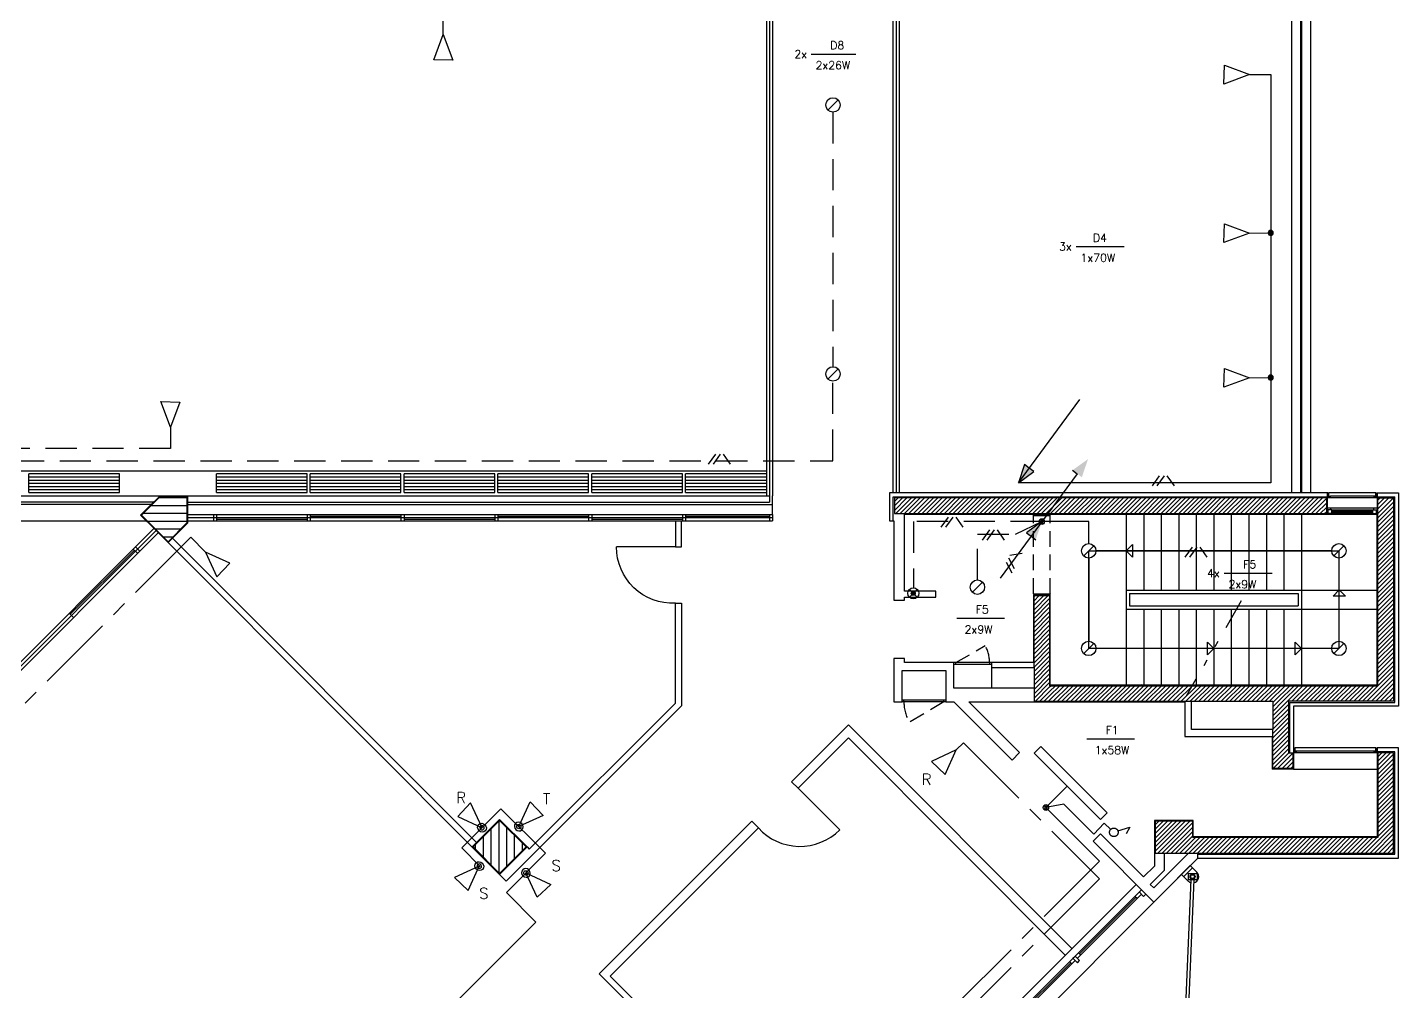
# Model space of a CAD drawing. Extents: x 21.2 to 81.9, y 10.7 to 70.
# Drawn here: x 59.88 to 81.81, y 35.62 to 51.03 of the extents above; entities that cross this region are included whole.
import ezdxf

# ---------------------------------------------------------------- set-up
doc = ezdxf.new("R2010")
doc.units = 0
doc.header["$MEASUREMENT"] = 0
for name, pattern in [('1st floor plan$0$Divide', [1.25, 0.5, -0.25, 0, -0.25, 0, -0.25]), ('1st floor plan$0$Hidden', [0.375, 0.25, -0.125]), ('1st floor plan$0$Solid', [0]), ('Center', [2, 1.25, -0.25, 0.25, -0.25]), ('Dashed', [0.75, 0.5, -0.25]), ('Default', [0]), ('Solid', [0])]:
    doc.linetypes.add(name, pattern=pattern)
for name, color, linetype in [('1st floor plan$0$1F', 15, 'Continuous'), ('1st floor plan$0$1FIN', 15, 'Continuous'), ('1st floor plan$0$2F', 7, 'Continuous'), ('1st floor plan$0$2FIN', 7, 'Continuous'), ('1st floor plan$0$CAI', 52, 'Continuous'), ('1st floor plan$0$CAIX', 52, 'Continuous'), ('1st floor plan$0$Doors', 142, 'Continuous'), ('1st floor plan$0$ESTR', 92, 'Continuous'), ('1st floor plan$0$FACH', 142, 'Continuous'), ('1st floor plan$0$Hatch', 15, 'Continuous'), ('1st floor plan$0$Pillars', 30, 'Continuous'), ('IE003', 7, 'Continuous'), ('Xref_Plan', 7, 'Continuous')]:
    doc.layers.add(name, color=color, linetype=linetype)
for name, color, linetype, lineweight in [('1st floor plan$0$Interior Walls', 7, 'Continuous', 30), ('1st floor plan$0$Partitions', 7, 'Continuous', 30), ('Illumination', 30, 'Solid', 30)]:
    doc.layers.add(name, color=color, linetype=linetype, lineweight=lineweight)
doc.styles.add('Default', font='SIMPLEX.shx', dxfattribs={"height": 0.175})
doc.styles.add('Roman Simplex', font='romans', dxfattribs={"height": 1.5})

# ---------------------------------------------------------------- blocks, each defined once
blk = doc.blocks.new('Bola')
at = {"layer": 'IE003', "color": 7, "linetype": 'Default', "const_width": 0.2}
blk.add_lwpolyline([(-0.1, 0, 1), (0.1, 0, 1)], format="xyb", close=True, dxfattribs=at)
at = {"layer": 'IE003', "color": 7, "linetype": 'Default'}
blk.add_circle((0, 0), 0.2, dxfattribs=at)
blk = doc.blocks.new('3')
at = {"layer": 'Illumination', "color": 7}
for p, q in [((-49, -68), (66, 92)), ((28, -68), (143, 92)), ((304, -68), (189, 92))]:
    blk.add_line(p, q, dxfattribs=at)
blk = doc.blocks.new('1st floor plan$0$P2')
at = {"layer": '1st floor plan$0$Hatch'}
h = blk.add_hatch(dxfattribs=at)
h.set_pattern_fill('ANSI31', color=256, style=0)
h.set_pattern_definition([(45, (-41.75321, -29.09718), (-0.08838835, 0.08838835), [])])
h.paths.add_polyline_path([(-0.3, 0.3), (-0.3, -0.3), (0.3, -0.3), (0.3, 0.3)])
at = {"layer": '1st floor plan$0$Pillars'}
blk.add_lwpolyline([(-0.3, -0.3), (0.3, -0.3), (0.3, 0.3), (-0.3, 0.3)], close=True, dxfattribs=at)
blk = doc.blocks.new('1st floor plan$0$P5')
at = {"layer": '1st floor plan$0$Partitions'}
blk.add_lwpolyline([(-0.31, -0.31), (-0.31, 0.31), (0.31, 0.31), (0.31, -0.31)], close=True, dxfattribs=at)
at = {"layer": '1st floor plan$0$Interior Walls'}
blk.add_blockref('1st floor plan$0$P2', (0, 0), dxfattribs=at)
blk = doc.blocks.new('1st floor plan$0$P4')
at = {"layer": '1st floor plan$0$Hatch'}
h = blk.add_hatch(dxfattribs=at)
h.set_pattern_fill('ANSI31', color=256, angle=45, style=0)
h.set_pattern_definition([(90, (-42.26722, -42.72792), (-0.125, 3e-17), [])])
h.paths.add_polyline_path([(0.424, 0), (0.124, 0.3), (-0.3, 0.3), (-0.3, 0), (-0.3, -0.124), (-0.124, -0.3), (0, -0.424), (0.212, -0.212)])
at = {"layer": '1st floor plan$0$Partitions'}
blk.add_lwpolyline([(-0.31, -0.128), (-0.31, 0), (-0.31, 0.31), (0.129, 0.31), (0.438, 0), (0.219, -0.219), (0, -0.438), (-0.131, -0.307)], close=True, dxfattribs=at)
at = {"layer": '1st floor plan$0$Pillars'}
blk.add_lwpolyline([(-0.3, -0.124), (-0.3, 0), (-0.3, 0.3), (0.124, 0.3), (0.424, 0), (0.212, -0.212), (0, -0.424), (-0.124, -0.3)], close=True, dxfattribs=at)
blk = doc.blocks.new('*X29')
at = {"color": 0, "linetype": 'ByBlock'}
for p, q in [((0.633, -3.044), (0.693, -2.984)), ((0.633, -3.115), (0.763, -2.984)), ((0.633, -3.185), (0.834, -2.984)), ((0.633, -3.256), (0.883, -3.006)), ((0.633, -3.327), (0.883, -3.077)), ((0.633, -3.398), (0.883, -3.148)), ((0.633, -3.468), (0.883, -3.218)), ((0.633, -3.539), (0.883, -3.289)), ((0.633, -3.61), (0.883, -3.36)), ((0.633, -3.68), (0.883, -3.43)), ((0.633, -3.751), (0.883, -3.501)), ((0.633, -3.822), (0.883, -3.572)), ((0.633, -3.893), (0.883, -3.643)), ((0.633, -3.963), (0.883, -3.713)), ((0.633, -4.034), (0.883, -3.784)), ((0.633, -4.105), (0.883, -3.855)), ((0.633, -4.175), (0.883, -3.925)), ((-2.93, -4.556), (-2.448, -4.074)), ((-2.93, -4.485), (-2.519, -4.074)), ((-2.93, -4.415), (-2.589, -4.074)), ((-2.93, -4.344), (-2.66, -4.074)), ((-2.93, -4.273), (-2.731, -4.074)), ((-2.93, -4.203), (-2.801, -4.074)), ((-2.93, -4.132), (-2.872, -4.074)), ((-2.887, -4.584), (-2.377, -4.074)), ((-2.816, -4.584), (-2.33, -4.097)), ((0.436, -4.584), (0.883, -4.137)), ((0.633, -4.246), (0.883, -3.996)), ((0.633, -4.317), (0.883, -4.067)), ((-2.746, -4.584), (-2.33, -4.168)), ((-2.675, -4.584), (-2.33, -4.239)), ((-2.604, -4.584), (-2.33, -4.31)), ((-2.534, -4.584), (-2.284, -4.334)), ((-2.463, -4.584), (-2.213, -4.334)), ((-2.392, -4.584), (-2.142, -4.334)), ((-2.321, -4.584), (-2.071, -4.334)), ((-2.251, -4.584), (-2.001, -4.334)), ((-2.18, -4.584), (-1.93, -4.334)), ((-2.109, -4.584), (-1.859, -4.334)), ((-2.039, -4.584), (-1.789, -4.334)), ((-1.968, -4.584), (-1.718, -4.334)), ((-1.897, -4.584), (-1.647, -4.334)), ((-1.826, -4.584), (-1.576, -4.334)), ((-1.756, -4.584), (-1.506, -4.334)), ((-1.685, -4.584), (-1.435, -4.334)), ((-1.614, -4.584), (-1.364, -4.334)), ((-1.544, -4.584), (-1.294, -4.334)), ((-1.473, -4.584), (-1.223, -4.334)), ((-1.402, -4.584), (-1.152, -4.334)), ((-1.332, -4.584), (-1.082, -4.334)), ((-1.261, -4.584), (-1.011, -4.334)), ((-1.19, -4.584), (-0.94, -4.334)), ((-1.119, -4.584), (-0.869, -4.334)), ((-1.049, -4.584), (-0.799, -4.334)), ((-0.978, -4.584), (-0.728, -4.334)), ((-0.907, -4.584), (-0.657, -4.334)), ((-0.837, -4.584), (-0.587, -4.334)), ((-0.766, -4.584), (-0.516, -4.334)), ((-0.695, -4.584), (-0.445, -4.334)), ((-0.624, -4.584), (-0.374, -4.334)), ((-0.554, -4.584), (-0.304, -4.334)), ((-0.483, -4.584), (-0.233, -4.334)), ((-0.412, -4.584), (-0.162, -4.334)), ((-0.342, -4.584), (-0.092, -4.334)), ((-0.271, -4.584), (-0.021, -4.334)), ((-0.2, -4.584), (0.05, -4.334)), ((-0.129, -4.584), (0.121, -4.334)), ((-0.059, -4.584), (0.191, -4.334)), ((0.012, -4.584), (0.262, -4.334)), ((0.083, -4.584), (0.333, -4.334)), ((0.153, -4.584), (0.403, -4.334)), ((0.224, -4.584), (0.474, -4.334)), ((0.295, -4.584), (0.545, -4.334)), ((0.366, -4.584), (0.616, -4.334)), ((0.507, -4.584), (0.883, -4.208)), ((0.578, -4.584), (0.883, -4.279)), ((0.648, -4.584), (0.883, -4.35)), ((0.719, -4.584), (0.883, -4.42)), ((0.79, -4.584), (0.883, -4.491)), ((0.861, -4.584), (0.883, -4.562))]:
    blk.add_line(p, q, dxfattribs=at)
blk = doc.blocks.new('1st floor plan$0$BR 1')
at = {"layer": '1st floor plan$0$FACH'}
for p, q in [((5.474, 5.056), (5.367, 2.504)), ((5.524, 5.056), (5.417, 2.504)), ((2.672, 2.488), (2.778, 2.382)), ((2.849, 2.594), (2.707, 2.453)), ((2.778, 2.504), (2.778, 2.404)), ((2.778, 2.504), (2.85, 2.504)), ((2.813, 2.63), (2.939, 2.504)), ((2.85, 2.504), (5.878, 2.504)), ((5.778, 2.484), (2.928, 2.484)), ((3.873, 2.459), (3.858, 2.459)), ((3.858, 2.449), (3.858, 2.459)), ((3.873, 2.449), (3.858, 2.449)), ((3.898, 2.459), (3.883, 2.459)), ((3.898, 2.449), (3.883, 2.449)), ((3.898, 2.449), (3.898, 2.459)), ((4.823, 2.459), (4.808, 2.459)), ((4.808, 2.449), (4.808, 2.459)), ((4.823, 2.449), (4.808, 2.449)), ((4.848, 2.459), (4.833, 2.459)), ((4.848, 2.449), (4.833, 2.449)), ((4.848, 2.449), (4.848, 2.459)), ((5.878, 2.504), (5.878, 2.404)), ((2.822, 2.405), (2.715, -0.147)), ((2.872, 2.403), (2.765, -0.147)), ((2.928, 2.404), (2.778, 2.404)), ((5.878, 2.404), (5.778, 2.404)), ((0.021, -0.163), (0.163, -0.021)), ((0.021, -0.163), (0.127, -0.269)), ((0.198, -0.057), (0.057, -0.198)), ((0.127, -0.147), (0.127, -0.247)), ((0.127, -0.147), (0.199, -0.147)), ((0.163, -0.021), (0.289, -0.147)), ((0.199, -0.147), (3.227, -0.147)), ((3.127, -0.167), (0.277, -0.167)), ((1.207, -0.202), (1.207, -0.192)), ((1.222, -0.192), (1.207, -0.192)), ((1.222, -0.202), (1.207, -0.202)), ((1.247, -0.192), (1.232, -0.192)), ((1.247, -0.202), (1.232, -0.202)), ((1.247, -0.202), (1.247, -0.192)), ((2.157, -0.202), (2.157, -0.192)), ((2.172, -0.192), (2.157, -0.192)), ((2.172, -0.202), (2.157, -0.202)), ((2.197, -0.192), (2.182, -0.192)), ((2.197, -0.202), (2.182, -0.202)), ((2.197, -0.202), (2.197, -0.192)), ((3.227, -0.147), (3.227, -0.247)), ((0.277, -0.247), (0.127, -0.247)), ((3.227, -0.247), (3.127, -0.247))]:
    blk.add_line(p, q, dxfattribs=at)
at = {"layer": '1st floor plan$0$FACH', "color": 7}
for p, q in [((2.928, 2.404), (2.928, 2.484)), ((2.933, 2.409), (2.933, 2.484)), ((3.873, 2.409), (3.873, 2.484)), ((3.878, 2.404), (3.878, 2.484)), ((3.883, 2.409), (3.883, 2.484)), ((4.823, 2.409), (4.823, 2.484)), ((4.828, 2.404), (4.828, 2.484)), ((4.833, 2.409), (4.833, 2.484)), ((5.773, 2.409), (5.773, 2.484)), ((5.778, 2.404), (5.778, 2.484)), ((5.778, 2.404), (2.928, 2.404)), ((3.873, 2.409), (2.933, 2.409)), ((4.823, 2.409), (3.883, 2.409)), ((5.773, 2.409), (4.833, 2.409)), ((0.277, -0.247), (0.277, -0.167)), ((0.282, -0.242), (0.282, -0.167)), ((1.222, -0.242), (1.222, -0.167)), ((1.227, -0.247), (1.227, -0.167)), ((1.232, -0.242), (1.232, -0.167)), ((2.172, -0.242), (2.172, -0.167)), ((2.177, -0.247), (2.177, -0.167)), ((2.182, -0.242), (2.182, -0.167)), ((3.122, -0.242), (3.122, -0.167)), ((3.127, -0.247), (3.127, -0.167)), ((3.127, -0.247), (0.277, -0.247)), ((1.222, -0.242), (0.282, -0.242)), ((2.172, -0.242), (1.232, -0.242)), ((3.122, -0.242), (2.182, -0.242))]:
    blk.add_line(p, q, dxfattribs=at)
for centre, radius in [((2.849, 2.453), 0.04), ((2.849, 2.453), 0.03), ((5.828, 2.448), 0.0206), ((5.828, 2.448), 0.0166), ((0.198, -0.198), 0.04), ((0.198, -0.198), 0.03), ((3.178, -0.203), 0.0206), ((3.178, -0.203), 0.0166)]:
    blk.add_circle(centre, radius, dxfattribs=at)
at = {"layer": '1st floor plan$0$FACH'}
for centre, start, end in [((2.849, 2.453), 225.0001, 253.5546), ((2.849, 2.453), 282.5105, 330.5859), ((0.198, -0.198), 225.0001, 253.5546), ((0.198, -0.198), 282.5105, 330.5859)]:
    blk.add_arc(centre, 0.1, start, end, dxfattribs=at)
blk = doc.blocks.new('1st floor plan$0$Door 1')
blk.add_line((0, 0), (0, 0.941))
blk.add_arc((0, 0.041), 0.9, 357.3627, 90)
blk = doc.blocks.new('1st floor plan$0$J1')
at = {"layer": '1st floor plan$0$2F', "linetype": 'Continuous'}
for p, q in [((6.05, 0.4), (0, 0.4)), ((6.05, 0), (0, 0))]:
    blk.add_line(p, q, dxfattribs=at)
at = {"layer": '1st floor plan$0$CAI'}
for p, q in [((0, 0.22), (0.05, 0.22)), ((0, 0.12), (0, 0.22)), ((3, 0.22), (3, 0.12)), ((3.05, 0.22), (3.05, 0.12)), ((6.05, 0.22), (6.05, 0.12)), ((2.925, 0.17), (2.925, 0.12)), ((3.125, 0.17), (3.125, 0.12))]:
    blk.add_line(p, q, dxfattribs=at)
at = {"layer": '1st floor plan$0$CAI', "linetype": 'Continuous'}
for p, q in [((0.05, 0.22), (0.05, 0.12)), ((1.55, 0.22), (1.5, 0.22)), ((1.5, 0.22), (1.5, 0.12)), ((1.55, 0.22), (1.55, 0.12)), ((3.05, 0.22), (3, 0.22)), ((4.55, 0.22), (4.5, 0.22)), ((4.5, 0.22), (4.5, 0.12)), ((4.55, 0.22), (4.55, 0.12)), ((6, 0.22), (6.05, 0.22)), ((6, 0.22), (6, 0.12)), ((6.05, 0.12), (0, 0.12)), ((1.5, 0.17), (0.05, 0.17)), ((0.15, 0.17), (0.15, 0.12)), ((1.425, 0.12), (1.425, 0.17)), ((1.55, 0.12), (1.5, 0.12)), ((3, 0.17), (1.55, 0.17)), ((1.625, 0.17), (1.625, 0.12)), ((4.5, 0.17), (3.05, 0.17)), ((4.425, 0.17), (4.425, 0.12)), ((6, 0.17), (4.55, 0.17)), ((4.625, 0.12), (4.625, 0.17)), ((5.9, 0.17), (5.9, 0.12))]:
    blk.add_line(p, q, dxfattribs=at)
at = {"layer": '1st floor plan$0$CAI', "color": 15}
for p, q in [((0.15, 0.145), (1.425, 0.145)), ((2.925, 0.145), (1.625, 0.145)), ((3.125, 0.145), (4.425, 0.145)), ((5.9, 0.145), (4.625, 0.145))]:
    blk.add_line(p, q, dxfattribs=at)
blk = doc.blocks.new('*X24')
at = {"color": 0, "linetype": 'ByBlock'}
for p, q in [((-7.097, 0.893), (-6.899, 1.091)), ((-7.097, 0.964), (-6.97, 1.091)), ((-7.097, 1.034), (-7.041, 1.091)), ((-7.079, 0.841), (-6.829, 1.091)), ((-7.008, 0.841), (-6.758, 1.091)), ((-6.937, 0.841), (-6.687, 1.091)), ((-6.867, 0.841), (-6.616, 1.091)), ((-6.796, 0.841), (-6.546, 1.091)), ((-6.725, 0.841), (-6.475, 1.091)), ((-6.655, 0.841), (-6.404, 1.091)), ((-6.584, 0.841), (-6.334, 1.091)), ((-6.513, 0.841), (-6.263, 1.091)), ((-6.442, 0.841), (-6.192, 1.091)), ((-6.372, 0.841), (-6.121, 1.091)), ((-6.301, 0.841), (-6.051, 1.091)), ((-6.23, 0.841), (-5.98, 1.091)), ((-6.16, 0.841), (-5.909, 1.091)), ((-6.089, 0.841), (-5.839, 1.091)), ((-6.018, 0.841), (-5.768, 1.091)), ((-5.947, 0.841), (-5.697, 1.091)), ((-5.877, 0.841), (-5.627, 1.091)), ((-5.806, 0.841), (-5.556, 1.091)), ((-5.735, 0.841), (-5.485, 1.091)), ((-5.665, 0.841), (-5.414, 1.091)), ((-5.594, 0.841), (-5.344, 1.091)), ((-5.523, 0.841), (-5.273, 1.091)), ((-5.452, 0.841), (-5.202, 1.091)), ((-5.382, 0.841), (-5.132, 1.091)), ((-5.311, 0.841), (-5.061, 1.091)), ((-5.24, 0.841), (-4.99, 1.091)), ((-5.17, 0.841), (-4.919, 1.091)), ((-5.099, 0.841), (-4.849, 1.091)), ((-5.028, 0.841), (-4.778, 1.091)), ((-4.957, 0.841), (-4.707, 1.091)), ((-4.887, 0.841), (-4.637, 1.091)), ((-4.816, 0.841), (-4.566, 1.091)), ((-4.745, 0.841), (-4.495, 1.091)), ((-4.675, 0.841), (-4.424, 1.091)), ((-4.604, 0.841), (-4.354, 1.091)), ((-4.533, 0.841), (-4.283, 1.091)), ((-4.463, 0.841), (-4.212, 1.091)), ((-4.392, 0.841), (-4.142, 1.091)), ((-4.321, 0.841), (-4.071, 1.091)), ((-4.25, 0.841), (-4, 1.091)), ((-4.18, 0.841), (-3.929, 1.091)), ((-4.109, 0.841), (-3.859, 1.091)), ((-4.038, 0.841), (-3.788, 1.091)), ((-3.968, 0.841), (-3.717, 1.091)), ((-3.897, 0.841), (-3.647, 1.091)), ((-3.826, 0.841), (-3.576, 1.091)), ((-3.755, 0.841), (-3.505, 1.091)), ((-3.685, 0.841), (-3.434, 1.091)), ((-3.614, 0.841), (-3.364, 1.091)), ((-3.543, 0.841), (-3.293, 1.091)), ((-3.473, 0.841), (-3.222, 1.091)), ((-3.402, 0.841), (-3.152, 1.091)), ((-3.331, 0.841), (-3.081, 1.091)), ((-3.26, 0.841), (-3.01, 1.091)), ((-3.19, 0.841), (-2.94, 1.091)), ((-3.119, 0.841), (-2.869, 1.091)), ((-3.048, 0.841), (-2.798, 1.091)), ((-2.978, 0.841), (-2.727, 1.091)), ((-2.907, 0.841), (-2.657, 1.091)), ((-2.836, 0.841), (-2.586, 1.091)), ((-2.765, 0.841), (-2.515, 1.091)), ((-2.695, 0.841), (-2.445, 1.091)), ((-2.624, 0.841), (-2.374, 1.091)), ((-2.553, 0.841), (-2.303, 1.091)), ((-2.483, 0.841), (-2.232, 1.091)), ((-2.412, 0.841), (-2.162, 1.091)), ((-2.341, 0.841), (-2.091, 1.091)), ((-2.27, 0.841), (-2.02, 1.091)), ((-2.2, 0.841), (-1.95, 1.091)), ((-2.129, 0.841), (-1.879, 1.091)), ((-2.058, 0.841), (-1.808, 1.091)), ((-1.988, 0.841), (-1.737, 1.091)), ((-1.917, 0.841), (-1.667, 1.091)), ((-1.846, 0.841), (-1.596, 1.091)), ((-1.776, 0.841), (-1.525, 1.091)), ((-1.705, 0.841), (-1.455, 1.091)), ((-1.634, 0.841), (-1.384, 1.091)), ((-1.563, 0.841), (-1.313, 1.091)), ((-1.493, 0.841), (-1.242, 1.091)), ((-1.422, 0.841), (-1.172, 1.091)), ((-1.351, 0.841), (-1.101, 1.091)), ((-1.281, 0.841), (-1.03, 1.091)), ((-1.21, 0.841), (-0.96, 1.091)), ((-1.139, 0.841), (-0.889, 1.091)), ((-1.068, 0.841), (-0.818, 1.091)), ((-0.998, 0.841), (-0.747, 1.091)), ((-0.927, 0.841), (-0.677, 1.091)), ((-0.856, 0.841), (-0.606, 1.091)), ((-0.786, 0.841), (-0.535, 1.091)), ((-0.715, 0.841), (-0.465, 1.091)), ((-0.644, 0.841), (-0.394, 1.091)), ((-0.573, 0.841), (-0.323, 1.091)), ((-0.503, 0.841), (-0.253, 1.091)), ((-0.432, 0.841), (-0.187, 1.086)), ((-0.361, 0.841), (-0.187, 1.015)), ((-0.291, 0.841), (-0.187, 0.944)), ((-0.22, 0.841), (-0.187, 0.874))]:
    blk.add_line(p, q, dxfattribs=at)
blk = doc.blocks.new('*X27')
at = {"color": 0, "linetype": 'ByBlock'}
for p, q in [((-4.617, -2.142), (-4.384, -1.909)), ((-4.617, -2.071), (-4.455, -1.909)), ((-4.617, -2.001), (-4.526, -1.909)), ((-4.617, -1.93), (-4.596, -1.909)), ((-4.563, -2.159), (-4.313, -1.909)), ((-4.493, -2.159), (-4.243, -1.909)), ((-4.422, -2.159), (-4.172, -1.909)), ((-4.351, -2.159), (-4.101, -1.909)), ((-4.281, -2.159), (-4.031, -1.909)), ((-4.21, -2.159), (-3.96, -1.909)), ((-4.139, -2.159), (-3.889, -1.909)), ((-4.068, -2.159), (-3.818, -1.909)), ((-3.998, -2.159), (-3.748, -1.909)), ((-3.927, -2.159), (-3.677, -1.909)), ((-3.856, -2.159), (-3.606, -1.909)), ((-3.786, -2.159), (-3.536, -1.909)), ((-3.715, -2.159), (-3.465, -1.909)), ((-3.644, -2.159), (-3.394, -1.909)), ((-3.573, -2.159), (-3.323, -1.909)), ((-3.503, -2.159), (-3.253, -1.909)), ((-3.432, -2.159), (-3.182, -1.909)), ((-3.361, -2.159), (-3.111, -1.909)), ((-3.291, -2.159), (-3.041, -1.909)), ((-3.22, -2.159), (-2.97, -1.909)), ((-3.149, -2.159), (-2.899, -1.909)), ((-3.078, -2.159), (-2.828, -1.909)), ((-3.008, -2.159), (-2.758, -1.909)), ((-2.937, -2.159), (-2.687, -1.909)), ((-2.866, -2.159), (-2.616, -1.909)), ((-2.796, -2.159), (-2.546, -1.909)), ((-2.725, -2.159), (-2.475, -1.909)), ((-2.654, -2.159), (-2.404, -1.909)), ((-2.583, -2.159), (-2.333, -1.909)), ((-2.513, -2.159), (-2.263, -1.909)), ((-2.442, -2.159), (-2.192, -1.909)), ((-2.371, -2.159), (-2.121, -1.909)), ((-2.301, -2.159), (-2.051, -1.909)), ((-2.23, -2.159), (-1.98, -1.909)), ((-2.159, -2.159), (-1.909, -1.909)), ((-2.089, -2.159), (-1.839, -1.909)), ((-2.018, -2.159), (-1.768, -1.909)), ((-1.947, -2.159), (-1.697, -1.909)), ((-1.876, -2.159), (-1.626, -1.909)), ((-1.806, -2.159), (-1.556, -1.909)), ((-1.735, -2.159), (-1.485, -1.909)), ((-1.664, -2.159), (-1.414, -1.909)), ((-1.594, -2.159), (-1.344, -1.909)), ((-1.523, -2.159), (-1.273, -1.909)), ((-1.452, -2.159), (-1.202, -1.909)), ((-1.381, -2.159), (-1.131, -1.909)), ((-1.311, -2.159), (-1.061, -1.909)), ((-1.24, -2.159), (-0.99, -1.909)), ((-1.169, -2.159), (-0.919, -1.909)), ((-1.099, -2.159), (-0.849, -1.909)), ((-1.028, -2.159), (-0.778, -1.909)), ((-0.957, -2.159), (-0.707, -1.909)), ((-0.886, -2.159), (-0.636, -1.909)), ((-0.816, -2.159), (-0.566, -1.909)), ((-0.745, -2.159), (-0.495, -1.909)), ((-0.674, -2.159), (-0.424, -1.909)), ((-0.604, -2.159), (-0.354, -1.909)), ((-0.533, -2.159), (-0.283, -1.909)), ((-0.462, -2.159), (-0.212, -1.909)), ((-0.391, -2.159), (-0.141, -1.909)), ((-0.321, -2.159), (-0.071, -1.909)), ((-0.25, -2.159), (0, -1.909)), ((-0.179, -2.159), (0.071, -1.909)), ((-0.109, -2.159), (0.141, -1.909)), ((-0.038, -2.159), (0.212, -1.909)), ((0.033, -2.159), (0.283, -1.909)), ((0.104, -2.159), (0.354, -1.909)), ((0.174, -2.159), (0.424, -1.909)), ((0.245, -2.159), (0.495, -1.909)), ((0.316, -2.159), (0.566, -1.909)), ((0.386, -2.159), (0.633, -1.913)), ((0.457, -2.159), (0.633, -1.983)), ((0.528, -2.159), (0.633, -2.054)), ((0.599, -2.159), (0.633, -2.125))]:
    blk.add_line(p, q, dxfattribs=at)
blk = doc.blocks.new('*X26')
at = {"color": 0, "linetype": 'ByBlock'}
for p, q in [((-4.867, -0.695), (-4.641, -0.469)), ((-4.867, -0.624), (-4.712, -0.469)), ((-4.867, -0.554), (-4.783, -0.469)), ((-4.867, -0.483), (-4.853, -0.469)), ((-4.867, -0.766), (-4.617, -0.516)), ((-4.867, -0.837), (-4.617, -0.587)), ((-4.867, -0.907), (-4.617, -0.657)), ((-4.867, -0.978), (-4.617, -0.728)), ((-4.867, -1.049), (-4.617, -0.799)), ((-4.867, -1.119), (-4.617, -0.869)), ((-4.867, -1.19), (-4.617, -0.94)), ((-4.867, -1.261), (-4.617, -1.011)), ((-4.867, -1.332), (-4.617, -1.082)), ((-4.867, -1.402), (-4.617, -1.152)), ((-4.867, -1.473), (-4.617, -1.223)), ((-4.867, -1.544), (-4.617, -1.294)), ((-4.867, -1.614), (-4.617, -1.364)), ((-4.867, -1.685), (-4.617, -1.435)), ((-4.867, -1.756), (-4.617, -1.506)), ((-4.867, -1.826), (-4.617, -1.576)), ((-4.867, -1.897), (-4.617, -1.647)), ((-4.867, -1.968), (-4.617, -1.718)), ((-4.867, -2.039), (-4.617, -1.789)), ((-4.867, -2.109), (-4.617, -1.859)), ((-4.846, -2.159), (-4.617, -1.93)), ((-4.776, -2.159), (-4.617, -2.001)), ((-4.705, -2.159), (-4.617, -2.071)), ((-4.634, -2.159), (-4.617, -2.142))]:
    blk.add_line(p, q, dxfattribs=at)
blk = doc.blocks.new('*X25')
at = {"color": 0, "linetype": 'ByBlock'}
for p, q in [((0.633, 0.845), (0.879, 1.091)), ((0.633, 0.916), (0.808, 1.091)), ((0.633, 0.987), (0.737, 1.091)), ((0.633, 1.057), (0.667, 1.091)), ((0.633, 0.774), (0.883, 1.024)), ((0.633, 0.704), (0.883, 0.954)), ((0.633, 0.633), (0.883, 0.883)), ((0.633, 0.562), (0.883, 0.812)), ((0.633, 0.492), (0.883, 0.742)), ((0.633, 0.421), (0.883, 0.671)), ((0.633, 0.35), (0.883, 0.6)), ((0.633, 0.279), (0.883, 0.529)), ((0.633, 0.209), (0.883, 0.459)), ((0.633, 0.138), (0.883, 0.388)), ((0.633, 0.067), (0.883, 0.317)), ((0.633, -0.003), (0.883, 0.247)), ((0.633, -0.074), (0.883, 0.176)), ((0.633, -0.145), (0.883, 0.105)), ((0.633, -0.216), (0.883, 0.034)), ((0.633, -0.286), (0.883, -0.036)), ((0.633, -0.357), (0.883, -0.107)), ((0.633, -0.428), (0.883, -0.178)), ((0.633, -0.498), (0.883, -0.248)), ((0.633, -0.569), (0.883, -0.319)), ((0.633, -0.64), (0.883, -0.39)), ((0.633, -0.711), (0.883, -0.461)), ((0.633, -0.781), (0.883, -0.531)), ((0.633, -0.852), (0.883, -0.602)), ((0.633, -0.923), (0.883, -0.673)), ((0.633, -0.993), (0.883, -0.743)), ((0.633, -1.064), (0.883, -0.814)), ((0.633, -1.135), (0.883, -0.885)), ((0.633, -1.206), (0.883, -0.956)), ((0.633, -1.276), (0.883, -1.026)), ((0.633, -1.347), (0.883, -1.097)), ((0.633, -1.418), (0.883, -1.168)), ((0.633, -1.488), (0.883, -1.238)), ((0.633, -1.559), (0.883, -1.309)), ((0.633, -1.63), (0.883, -1.38)), ((0.633, -1.7), (0.883, -1.45)), ((0.633, -1.771), (0.883, -1.521)), ((0.633, -1.842), (0.883, -1.592)), ((0.633, -1.913), (0.883, -1.663)), ((0.633, -1.983), (0.883, -1.733)), ((0.633, -2.054), (0.883, -1.804)), ((0.633, -2.125), (0.883, -1.875)), ((0.669, -2.159), (0.883, -1.945)), ((0.74, -2.159), (0.883, -2.016)), ((0.811, -2.159), (0.883, -2.087)), ((0.881, -2.159), (0.883, -2.158))]:
    blk.add_line(p, q, dxfattribs=at)
blk = doc.blocks.new('*X28')
at = {"color": 0, "linetype": 'ByBlock'}
for p, q in [((-1.047, -2.391), (-0.816, -2.159)), ((-1.047, -2.32), (-0.886, -2.159)), ((-1.047, -2.249), (-0.957, -2.159)), ((-1.047, -2.179), (-1.028, -2.159)), ((-1.047, -2.462), (-0.797, -2.212)), ((-1.047, -2.532), (-0.797, -2.282)), ((-1.047, -2.603), (-0.797, -2.353)), ((-1.047, -2.674), (-0.797, -2.424)), ((-1.047, -2.744), (-0.797, -2.494)), ((-1.047, -2.815), (-0.797, -2.565)), ((-1.047, -2.886), (-0.797, -2.636)), ((-1.047, -2.957), (-0.797, -2.707)), ((-1.047, -3.027), (-0.797, -2.777)), ((-1.047, -3.098), (-0.797, -2.848)), ((-1.047, -3.169), (-0.797, -2.919)), ((-1.042, -3.234), (-0.792, -2.984)), ((-0.971, -3.234), (-0.727, -2.99)), ((-0.901, -3.234), (-0.727, -3.061)), ((-0.83, -3.234), (-0.727, -3.132)), ((-0.759, -3.234), (-0.727, -3.202))]:
    blk.add_line(p, q, dxfattribs=at)
blk = doc.blocks.new('1st floor plan')
at = {"layer": '1st floor plan$0$1F'}
for p, q in [((36.326, 43.947), (71.701, 43.947)), ((61.358, 43.897), (59.908, 43.897)), ((59.908, 43.597), (59.908, 43.897)), ((61.358, 43.597), (61.358, 43.897)), ((64.358, 43.897), (62.908, 43.897)), ((62.908, 43.597), (62.908, 43.897)), ((64.358, 43.597), (64.358, 43.897)), ((65.858, 43.897), (64.408, 43.897)), ((64.408, 43.597), (64.408, 43.897)), ((65.858, 43.597), (65.858, 43.897)), ((67.358, 43.897), (65.908, 43.897)), ((65.908, 43.597), (65.908, 43.897)), ((67.358, 43.597), (67.358, 43.897)), ((68.858, 43.897), (67.408, 43.897)), ((67.408, 43.597), (67.408, 43.897)), ((68.858, 43.597), (68.858, 43.897)), ((70.358, 43.897), (68.908, 43.897)), ((68.908, 43.597), (68.908, 43.897)), ((70.358, 43.597), (70.358, 43.897)), ((71.701, 43.897), (70.408, 43.897)), ((70.408, 43.597), (70.408, 43.897)), ((59.908, 43.847), (61.358, 43.847)), ((59.908, 43.797), (61.358, 43.797)), ((59.908, 43.747), (61.358, 43.747)), ((59.908, 43.697), (61.358, 43.697)), ((59.908, 43.647), (61.358, 43.647)), ((62.908, 43.847), (64.358, 43.847)), ((62.908, 43.797), (64.358, 43.797)), ((62.908, 43.747), (64.358, 43.747)), ((62.908, 43.697), (64.358, 43.697)), ((62.908, 43.647), (64.358, 43.647)), ((64.408, 43.847), (65.858, 43.847)), ((64.408, 43.797), (65.858, 43.797)), ((64.408, 43.747), (65.858, 43.747)), ((64.408, 43.697), (65.858, 43.697)), ((64.408, 43.647), (65.858, 43.647)), ((65.908, 43.847), (67.358, 43.847)), ((65.908, 43.797), (67.358, 43.797)), ((65.908, 43.747), (67.358, 43.747)), ((65.908, 43.697), (67.358, 43.697)), ((65.908, 43.647), (67.358, 43.647)), ((67.408, 43.847), (68.858, 43.847)), ((67.408, 43.797), (68.858, 43.797)), ((67.408, 43.747), (68.858, 43.747)), ((67.408, 43.697), (68.858, 43.697)), ((67.408, 43.647), (68.858, 43.647)), ((68.908, 43.847), (70.358, 43.847)), ((68.908, 43.797), (70.358, 43.797)), ((68.908, 43.747), (70.358, 43.747)), ((68.908, 43.697), (70.358, 43.697)), ((68.908, 43.647), (70.358, 43.647)), ((70.408, 43.847), (71.701, 43.847)), ((70.408, 43.797), (71.701, 43.797)), ((70.408, 43.747), (71.701, 43.747)), ((70.408, 43.697), (71.701, 43.697)), ((70.408, 43.647), (71.701, 43.647)), ((41.048, 43.547), (62.005, 43.547)), ((59.908, 43.597), (61.358, 43.597)), ((62.908, 43.597), (64.358, 43.597)), ((64.408, 43.597), (65.858, 43.597)), ((65.908, 43.597), (67.358, 43.597)), ((67.408, 43.597), (68.858, 43.597)), ((68.908, 43.597), (70.358, 43.597)), ((70.408, 43.597), (71.701, 43.597)), ((41.268, 43.147), (61.785, 43.147))]:
    blk.add_line(p, q, dxfattribs=at)
at = {"layer": '1st floor plan$0$1FIN'}
for p, q in [((80.677, 43.532), (80.677, 43.592)), ((80.687, 43.592), (80.677, 43.592)), ((80.677, 43.532), (80.722, 43.532)), ((80.687, 43.542), (80.687, 43.592)), ((80.687, 43.542), (80.722, 43.542)), ((81.447, 43.592), (80.697, 43.592)), ((80.697, 43.542), (80.697, 43.592)), ((80.722, 43.532), (80.722, 43.542)), ((81.422, 43.542), (80.722, 43.542)), ((81.422, 43.532), (81.422, 43.542)), ((81.457, 43.542), (81.422, 43.542)), ((81.467, 43.532), (81.422, 43.532)), ((81.447, 43.542), (81.447, 43.592)), ((81.457, 43.592), (81.467, 43.592)), ((81.457, 43.542), (81.457, 43.592)), ((81.467, 43.532), (81.467, 43.592)), ((75.972, 43.252), (76.242, 43.252)), ((75.972, 43.242), (76.242, 43.242)), ((75.972, 41.972), (76.242, 41.972)), ((80.146, 39.517), (80.136, 39.517)), ((80.136, 39.457), (80.136, 39.517)), ((80.146, 39.467), (80.146, 39.517)), ((81.447, 39.517), (80.156, 39.517)), ((80.156, 39.467), (80.156, 39.517)), ((81.447, 39.467), (81.447, 39.517)), ((81.457, 39.467), (81.457, 39.517)), ((81.457, 39.517), (81.467, 39.517)), ((81.467, 39.457), (81.467, 39.517)), ((80.136, 39.457), (80.181, 39.457)), ((80.146, 39.467), (80.181, 39.467)), ((81.422, 39.467), (80.156, 39.467)), ((80.181, 39.457), (80.181, 39.467)), ((81.457, 39.467), (81.422, 39.467)), ((81.422, 39.457), (81.422, 39.467)), ((81.467, 39.457), (81.422, 39.457)), ((80.131, 39.177), (81.472, 39.177))]:
    blk.add_line(p, q, dxfattribs=at)
at = {"layer": '1st floor plan$0$1FIN', "linetype": '1st floor plan$0$Hidden'}
for p, q in [((75.972, 41.982), (75.972, 43.232)), ((76.242, 41.982), (76.242, 43.232)), ((74.731, 40.882), (75.199, 41.152)), ((74.541, 40.252), (73.991, 39.926))]:
    blk.add_line(p, q, dxfattribs=at)
for centre, radius, start, end in [((74.731, 40.882), 0.54, 0, 30), ((74.541, 40.252), 0.64, 180.6189, 210.6189)]:
    blk.add_arc(centre, radius, start, end, dxfattribs=at)
at = {"layer": '1st floor plan$0$2F'}
for p, q in [((61.904, 43.446), (41.23, 43.447)), ((62.443, 43.547), (71.751, 43.547)), ((62.443, 43.447), (71.751, 43.447)), ((61.864, 43.406), (41.23, 43.407)), ((62.443, 43.407), (71.801, 43.407))]:
    blk.add_line(p, q, dxfattribs=at)
at = {"layer": '1st floor plan$0$2FIN'}
for p, q in [((71.751, 52.027), (71.751, 43.447)), ((71.701, 51.927), (71.701, 43.547)), ((71.801, 51.927), (71.801, 43.547)), ((73.726, 51.882), (73.726, 43.592)), ((73.776, 51.882), (73.776, 43.592)), ((73.826, 51.882), (73.826, 43.592)), ((80.106, 43.592), (80.106, 51.882)), ((80.246, 43.592), (80.246, 51.882)), ((80.266, 43.592), (80.266, 51.882)), ((80.406, 43.592), (80.406, 51.882)), ((71.801, 43.247), (71.801, 43.547)), ((80.662, 43.512), (80.662, 43.532)), ((81.472, 43.512), (80.672, 43.512)), ((81.472, 43.532), (81.752, 43.532)), ((81.482, 43.512), (81.482, 43.532)), ((77.457, 43.252), (77.457, 42.037)), ((77.737, 43.252), (77.737, 42.037)), ((78.017, 43.252), (78.017, 42.037)), ((78.297, 43.252), (78.297, 42.037)), ((78.577, 43.252), (78.577, 42.037)), ((78.857, 43.252), (78.857, 42.037)), ((79.137, 43.252), (79.137, 42.037)), ((79.417, 43.252), (79.417, 42.037)), ((79.697, 43.252), (79.697, 42.037)), ((79.977, 43.252), (79.977, 42.037)), ((80.257, 43.252), (80.257, 41.737)), ((77.457, 42.667), (77.557, 42.767)), ((77.557, 42.767), (77.557, 42.567)), ((77.457, 42.667), (77.557, 42.567)), ((77.457, 42.037), (80.257, 42.037)), ((77.457, 42.037), (77.457, 41.737)), ((77.507, 41.987), (80.207, 41.987)), ((77.507, 41.987), (77.507, 41.787)), ((80.207, 41.987), (80.207, 41.787)), ((80.257, 42.037), (81.472, 42.037)), ((80.864, 42.045), (80.764, 41.945)), ((80.964, 41.945), (80.764, 41.945)), ((80.864, 42.045), (80.964, 41.945)), ((77.457, 41.737), (80.257, 41.737)), ((77.457, 41.737), (77.457, 40.522)), ((77.507, 41.787), (80.207, 41.787)), ((77.737, 41.737), (77.737, 40.522)), ((78.017, 41.737), (78.017, 40.522)), ((78.297, 41.737), (78.297, 40.522)), ((78.577, 41.737), (78.577, 40.522)), ((78.857, 41.737), (78.857, 40.522)), ((79.137, 41.737), (79.137, 40.522)), ((79.417, 41.737), (79.417, 40.522)), ((79.697, 41.737), (79.697, 40.522)), ((79.977, 41.737), (79.977, 40.522)), ((80.257, 41.737), (81.472, 41.737)), ((80.257, 41.737), (80.257, 40.522)), ((78.857, 41.107), (78.757, 41.207)), ((78.757, 41.007), (78.757, 41.207)), ((78.857, 41.107), (78.757, 41.007)), ((80.157, 41.007), (80.157, 41.207)), ((80.257, 41.107), (80.157, 41.207)), ((80.257, 41.107), (80.157, 41.007)), ((75.301, 40.882), (74.701, 40.882)), ((75.301, 40.852), (74.701, 40.852)), ((74.731, 40.852), (74.731, 40.882)), ((75.271, 40.882), (75.271, 40.852)), ((75.301, 40.802), (75.301, 40.472)), ((74.571, 40.282), (73.871, 40.282)), ((74.571, 40.252), (73.871, 40.252)), ((73.901, 40.252), (73.901, 40.282)), ((74.541, 40.252), (74.541, 40.282)), ((78.391, 40.252), (78.391, 40.262)), ((79.791, 39.702), (79.801, 39.702)), ((80.121, 39.437), (80.131, 39.437)), ((81.472, 39.437), (80.131, 39.437)), ((81.482, 39.437), (81.482, 39.457)), ((78.452, 37.833), (78.452, 37.837))]:
    blk.add_line(p, q, dxfattribs=at)
at = {"layer": '1st floor plan$0$2FIN', "linetype": '1st floor plan$0$Divide'}
blk.add_line((79.297, 41.87), (78.416, 40.344), dxfattribs=at)
at = {"layer": '1st floor plan$0$2FIN'}
for points in [[(73.731, 43.147), (73.731, 43.532), (80.672, 43.532)], [(80.071, 39.437), (80.071, 40.242), (81.752, 40.242), (81.752, 43.532)], [(78.602, 37.817), (81.752, 37.817), (81.752, 39.457), (81.472, 39.457)], [(78.452, 37.833), (77.898, 37.28), (77.841, 37.336), (78.069, 37.564), (78.069, 37.837)]]:
    blk.add_lwpolyline(points, dxfattribs=at)
blk.add_lwpolyline([(80.857, 42.667), (80.857, 41.107), (76.857, 41.107), (76.857, 42.667)], close=True, dxfattribs=at)
at = {"layer": '1st floor plan$0$CAI'}
for p, q in [((62.443, 43.247), (71.801, 43.247)), ((62.443, 43.197), (71.801, 43.197)), ((62.858, 43.247), (62.858, 43.147)), ((62.908, 43.247), (62.908, 43.147)), ((64.358, 43.247), (64.358, 43.147)), ((64.408, 43.247), (64.408, 43.147)), ((64.408, 43.222), (65.858, 43.222)), ((65.858, 43.247), (65.858, 43.147)), ((65.908, 43.247), (65.908, 43.147)), ((67.358, 43.247), (67.358, 43.147)), ((67.408, 43.247), (67.408, 43.147)), ((67.408, 43.222), (68.858, 43.222)), ((68.858, 43.247), (68.858, 43.147)), ((68.908, 43.247), (68.908, 43.147)), ((70.358, 43.247), (70.358, 43.147)), ((70.408, 43.247), (70.408, 43.147)), ((70.408, 43.222), (71.751, 43.222)), ((71.751, 43.247), (71.751, 43.147)), ((71.801, 43.247), (71.801, 43.147)), ((57.042, 38.16), (61.906, 43.025)), ((57.077, 38.125), (61.942, 42.99)), ((62.443, 43.147), (71.801, 43.147)), ((62.908, 43.172), (64.358, 43.172)), ((65.908, 43.172), (67.358, 43.172)), ((68.908, 43.172), (70.358, 43.172)), ((57.112, 38.09), (61.977, 42.955)), ((61.578, 42.696), (61.648, 42.626)), ((61.613, 42.732), (61.684, 42.661)), ((60.552, 41.671), (60.623, 41.6))]:
    blk.add_line(p, q, dxfattribs=at)
at = {"layer": '1st floor plan$0$CAI', "color": 15}
blk.add_line((60.57, 41.654), (61.595, 42.679), dxfattribs=at)
at = {"layer": '1st floor plan$0$CAIX'}
for p, q in [((80.672, 43.352), (81.472, 43.352)), ((80.672, 43.252), (81.472, 43.252)), ((80.742, 43.322), (80.687, 43.322)), ((80.687, 43.252), (80.687, 43.322)), ((80.742, 43.262), (80.687, 43.262)), ((80.727, 43.322), (80.727, 43.352)), ((80.742, 43.262), (80.742, 43.322)), ((80.742, 43.322), (81.402, 43.322)), ((81.402, 43.297), (80.742, 43.297)), ((81.402, 43.287), (80.742, 43.287)), ((81.402, 43.262), (80.742, 43.262)), ((81.402, 43.262), (81.402, 43.322)), ((81.402, 43.322), (81.457, 43.322)), ((81.402, 43.262), (81.457, 43.262)), ((81.417, 43.322), (81.417, 43.352)), ((81.457, 43.252), (81.457, 43.322)), ((81.472, 43.252), (81.472, 43.252)), ((81.482, 43.262), (81.482, 43.262)), ((81.472, 39.177), (81.472, 39.177)), ((81.482, 39.187), (81.482, 39.187)), ((77.7, 37.251), (77.771, 37.181))]:
    blk.add_line(p, q, dxfattribs=at)
at = {"layer": '1st floor plan$0$ESTR'}
blk.add_line((73.751, 43.512), (73.751, 43.262), dxfattribs=at)
for points in [[(80.662, 43.512), (73.751, 43.512), (73.751, 43.262), (80.662, 43.262)], [(81.482, 39.437), (81.482, 38.087), (78.519, 38.087), (78.519, 38.347), (77.919, 38.347), (77.919, 37.837), (81.732, 37.837), (81.732, 39.437)]]:
    blk.add_lwpolyline(points, close=True, dxfattribs=at)
for points in [[(75.982, 40.802), (75.982, 41.952), (76.232, 41.952), (76.232, 40.512), (81.482, 40.512), (81.482, 43.262), (81.482, 43.512), (81.732, 43.512), (81.732, 40.262), (80.051, 40.262), (80.051, 39.437), (80.121, 39.437), (80.121, 39.187), (79.801, 39.187), (79.801, 39.812)], [(75.982, 40.472), (75.982, 40.262), (78.501, 40.262)]]:
    blk.add_lwpolyline(points, dxfattribs=at)
at = {"layer": '1st floor plan$0$FACH'}
for p, q in [((78.278, 37.434), (78.543, 37.699)), ((78.34, 37.495), (78.481, 37.637)), ((78.517, 37.601), (78.375, 37.46)), ((78.446, 37.511), (78.446, 37.411)), ((78.446, 37.511), (78.596, 37.511)), ((78.481, 37.637), (78.587, 37.531)), ((78.596, 37.411), (78.596, 37.511)), ((78.34, 37.495), (78.446, 37.389)), ((78.596, 37.411), (78.446, 37.411))]:
    blk.add_line(p, q, dxfattribs=at)
at = {"layer": '1st floor plan$0$FACH', "color": 7}
for radius in [0.04, 0.03]:
    blk.add_circle((78.517, 37.46), radius, dxfattribs=at)
at = {"layer": '1st floor plan$0$FACH'}
for start, end in [(282.5105, 45.0001), (225.0001, 253.5546)]:
    blk.add_arc((78.517, 37.46), 0.1, start, end, dxfattribs=at)
at = {"layer": '1st floor plan$0$Interior Walls'}
blk.add_line((62.204, 42.869), (67.068, 38.005), dxfattribs=at)
for points in [[(70.246, 43.147), (70.246, 42.729), (70.346, 42.729), (70.346, 43.147)], [(67.875, 37.934), (67.91, 37.898), (70.246, 40.233), (70.246, 41.83), (70.346, 41.83), (70.346, 40.191), (67.542, 37.389), (62.133, 42.799)], [(72.301, 32.63), (69.027, 35.905), (71.468, 38.344), (71.574, 38.238), (69.204, 35.869), (72.372, 32.701)]]:
    blk.add_lwpolyline(points, dxfattribs=at)
at = {"layer": '1st floor plan$0$Interior Walls', "linetype": '1st floor plan$0$Solid'}
blk.add_lwpolyline([(76.588, 36.309), (73.013, 39.888), (72.101, 38.976), (72.21, 38.873), (73.013, 39.676), (76.482, 36.203)], dxfattribs=at)
at = {"layer": '1st floor plan$0$Partitions'}
for p, q in [((80.672, 43.592), (80.672, 43.252)), ((81.472, 43.592), (81.812, 43.592)), ((81.472, 43.592), (81.472, 43.252)), ((75.972, 43.232), (75.972, 43.242)), ((75.972, 43.232), (76.242, 43.232)), ((76.242, 43.252), (80.672, 43.252)), ((76.242, 43.232), (76.242, 43.242)), ((81.472, 40.522), (81.472, 43.252)), ((75.972, 41.982), (76.242, 41.982)), ((75.972, 41.982), (75.972, 41.972)), ((76.242, 41.982), (76.242, 41.972)), ((77.707, 40.537), (77.707, 40.537)), ((77.907, 40.412), (77.907, 40.412)), ((80.131, 39.177), (79.791, 39.177))]:
    blk.add_line(p, q, dxfattribs=at)
for points in [[(80.672, 43.592), (73.671, 43.592), (73.671, 43.147), (73.741, 43.147)], [(81.812, 43.592), (81.812, 40.182), (80.131, 40.182), (80.131, 39.177)], [(73.741, 43.147), (73.741, 41.879), (73.911, 41.879), (73.911, 41.924), (74.411, 41.924), (74.411, 42.024), (73.911, 42.024), (73.911, 43.252), (75.972, 43.252)], [(81.472, 40.522), (76.242, 40.522), (76.242, 41.962), (75.972, 41.962), (75.972, 40.882), (75.301, 40.882), (75.301, 40.802), (75.982, 40.802), (75.982, 40.472), (74.701, 40.472), (74.701, 40.882), (73.911, 40.882), (73.911, 40.945), (73.741, 40.945), (73.741, 40.252), (73.871, 40.252), (73.871, 40.752), (74.571, 40.752), (74.571, 40.252), (74.699, 40.252), (75.63, 39.321), (75.75, 39.442), (74.94, 40.252), (78.391, 40.252), (78.391, 39.702), (79.791, 39.702), (79.791, 39.177)], [(78.602, 37.757), (81.812, 37.757), (81.812, 39.517), (81.472, 39.517), (81.472, 38.097), (78.529, 38.097), (78.529, 38.357), (77.909, 38.357), (77.909, 37.63), (77.735, 37.456), (77.047, 38.145), (76.927, 38.025), (77.898, 37.053), (78.602, 37.757), (78.602, 37.837)]]:
    blk.add_lwpolyline(points, dxfattribs=at)
blk.add_lwpolyline([(79.801, 39.812), (78.501, 39.812), (78.501, 40.262), (79.801, 40.262)], close=True, dxfattribs=at)
blk.add_blockref('1st floor plan$0$BR 1', (73.015, 32.355))
at = {"rotation": 224.9999384927916}
blk.add_blockref('1st floor plan$0$J1', (77.615, 37.336), dxfattribs=at)
at = {"layer": '1st floor plan$0$Doors', "xscale": -1, "rotation": 90}
blk.add_blockref('1st floor plan$0$Door 1', (70.246, 42.729), dxfattribs=at)
at = {"layer": '1st floor plan$0$Doors', "rotation": 224.9822015634332}
blk.add_blockref('1st floor plan$0$Door 1', (72.21, 38.873), dxfattribs=at)
at = {"layer": '1st floor plan$0$Hatch', "linetype": 'ByBlock'}
for name in ['*X24', '*X25', '*X26', '*X27', '*X28', '*X29']:
    blk.add_blockref(name, (80.849, 42.421), dxfattribs=at)
at = {"layer": '1st floor plan$0$Partitions'}
for name, p, rotation in [('1st floor plan$0$P4', (62.133, 43.237), 270), ('1st floor plan$0$P5', (67.436, 37.934), 45.00000000000007)]:
    blk.add_blockref(name, p, dxfattribs=dict(at, rotation=rotation))

msp = doc.modelspace()

# ---------------------------------------------------------------- linework, layer by layer
at = {"layer": 'Illumination', "linetype": 'Dashed'}
for points in [[(66.534, 50.917), (66.531, 51.251), (36.141, 51.251), (36.141, 44.504), (34.792, 44.504), (34.792, 39.247)], [(72.767, 49.679), (72.767, 45.609)], [(32.959, 40.758), (34.392, 40.758), (34.392, 39.389), (35.192, 39.104), (35.192, 44.104), (36.401, 44.104), (72.767, 44.104), (72.767, 45.379)], [(62.171, 44.644), (62.173, 44.304), (36.141, 44.304), (34.992, 44.304), (34.992, 39.175)], [(75.077, 42.2), (75.077, 42.934), (75.687, 42.934), (76.107, 43.134), (74.054, 43.134), (74.054, 42.082)], [(74.114, 41.926), (73.989, 42.05)], [(73.989, 41.926), (74.114, 42.05)], [(77.324, 38.19), (77.512, 38.253), (77.456, 38.146)]]:
    msp.add_lwpolyline(points, dxfattribs=at)
at = {"layer": 'Illumination', "linetype": 'Center'}
for points in [[(66.534, 50.917), (66.686, 50.508), (66.385, 50.516)], [(79.426, 50.278), (79.018, 50.126), (79.026, 50.427)], [(79.426, 47.746), (79.018, 47.593), (79.026, 47.895)], [(79.426, 45.433), (79.018, 45.281), (79.026, 45.582)], [(62.171, 44.644), (62.018, 45.053), (62.32, 45.045)], [(62.733, 42.647), (62.914, 42.25), (63.121, 42.469)], [(74.737, 39.484), (74.34, 39.302), (74.559, 39.095)], [(67.154, 38.242), (66.972, 38.639), (66.765, 38.42)], [(67.742, 38.26), (67.924, 38.657), (68.131, 38.438)], [(67.111, 37.628), (66.714, 37.447), (66.933, 37.239)], [(67.856, 37.519), (68.253, 37.337), (68.034, 37.13)]]:
    msp.add_lwpolyline(points, close=True, dxfattribs=at)
at = {"layer": 'Illumination'}
for points in [[(72.42, 50.605), (73.132, 50.605)], [(79.426, 50.278), (79.767, 50.281), (79.767, 43.756), (75.731, 43.756), (75.731, 43.756), (75.979, 43.934), (75.904, 43.989), (75.829, 44.045), (75.731, 43.756), (75.731, 43.756), (76.714, 45.085)], [(72.848, 49.875), (72.686, 49.712)], [(79.426, 47.746), (79.767, 47.748)], [(76.658, 47.529), (77.422, 47.529)], [(72.848, 45.575), (72.686, 45.413)], [(79.426, 45.433), (79.767, 45.436)], [(76.597, 43.955), (76.672, 43.899), (75.439, 42.231)], [(76.857, 42.782), (76.857, 43.134), (76.107, 43.134), (76.107, 43.134), (75.859, 42.956), (75.934, 42.9), (76.009, 42.844)], [(76.938, 42.748), (76.776, 42.586)], [(76.857, 42.552), (76.857, 41.222)], [(80.742, 42.667), (76.971, 42.667)], [(80.938, 42.748), (80.776, 42.586)], [(80.857, 42.552), (80.857, 41.222)], [(75.158, 42.167), (74.996, 42.004)], [(79.025, 42.31), (79.789, 42.31)], [(74.747, 41.589), (75.51, 41.589)], [(76.938, 41.188), (76.776, 41.026)], [(80.938, 41.188), (80.776, 41.026)], [(76.826, 39.661), (77.59, 39.661)], [(77.208, 38.215), (77.105, 38.313), (76.937, 38.141), (76.457, 38.62), (76.171, 38.564), (76.511, 38.905)], [(40.637, 32.939), (40.941, 33.242), (41.529, 32.654), (40.795, 31.92), (40.207, 32.509), (40.006, 32.308), (38.236, 34.078), (37.881, 33.02), (45.933, 24.967), (46.216, 25.25), (51.374, 20.092), (68.016, 36.734), (67.544, 37.206), (68.17, 37.833), (67.457, 38.546), (66.831, 37.919), (67.126, 37.624)]]:
    msp.add_lwpolyline(points, dxfattribs=at)
at = {"layer": 'Illumination', "linetype": 'Center'}
for points in [[(62.733, 42.647), (62.498, 42.885), (51.556, 31.928), (41.524, 41.974), (35.745, 36.194), (35.437, 36.17), (35.413, 35.862), (31.671, 32.12), (35.96, 27.832)], [(74.737, 39.484), (74.853, 39.6), (77.028, 37.424), (67.725, 28.121), (67.584, 28.263), (67.153, 27.832)], [(76.171, 38.564), (77.028, 37.707), (72.521, 33.2)]]:
    msp.add_lwpolyline(points, dxfattribs=at)
at = {"layer": 'Illumination'}
msp.add_lwpolyline([(76.089, 39.54), (76.089, 39.54), (77.149, 38.48), (77.149, 38.48), (77.043, 38.373), (75.983, 39.434)], close=True, dxfattribs=at)
for centre, radius in [((72.767, 49.793), 0.115), ((72.767, 45.494), 0.115), ((76.857, 42.667), 0.115), ((80.857, 42.667), 0.115), ((75.077, 42.086), 0.115), ((74.051, 41.988), 0.0881), ((74.051, 41.988), 0.0324), ((76.857, 41.107), 0.115), ((80.857, 41.107), 0.115)]:
    msp.add_circle(centre, radius, dxfattribs=at)
at = {"layer": 'Illumination', "color": 7}
for radius in [0.0263, 0.0209, 0.0127, 0.00556, 0.00191]:
    msp.add_circle((74.051, 41.988), radius, dxfattribs=at)
at = {"layer": 'Illumination', "linetype": 'Dashed'}
msp.add_circle((77.258, 38.168), 0.0691, dxfattribs=at)
at = {"layer": 'Illumination', "color": 7, "linetype": 'Dashed'}
for points in [[(76.845, 44.133), (76.747, 43.843), (76.597, 43.955)], [(75.731, 43.756), (75.829, 44.045), (75.979, 43.934)], [(76.107, 43.134), (76.009, 42.844), (75.859, 42.956)]]:
    msp.add_solid(points, dxfattribs=at)

# ---------------------------------------------------------------- block references
at = {"layer": 'Illumination'}
for name, p, xscale, yscale, zscale, rotation in [('Bola', (79.767, 47.748), -0.2000000376799589, 0.2000000376799598, 0.2000000376799602, 134.9999999999997), ('Bola', (79.767, 45.436), -0.2000000376799589, 0.2000000376799598, 0.2000000376799602, 134.9999999999997), ('3', (75.595, 42.382), 0.001000000188399813, 0.001000000188399852, 0.001000000188399801, 63.43042190979659)]:
    msp.add_blockref(name, p, dxfattribs=dict(at, xscale=xscale, yscale=yscale, zscale=zscale, rotation=rotation))
at = {"layer": 'Illumination', "xscale": 0.001000000188398076, "yscale": 0.001000000188399852, "zscale": 0.001000000188399801}
for p in [(70.826, 44.118), (77.923, 43.775), (74.546, 43.114), (75.207, 42.908), (78.448, 42.635)]:
    msp.add_blockref('3', p, dxfattribs=at)
at = {"layer": 'Illumination', "linetype": 'Dashed', "xscale": -0.2154321579868537, "yscale": -0.2332014799386481, "zscale": 0.2154321579868543}
for p in [(76.107, 43.134), (76.171, 38.564)]:
    msp.add_blockref('Bola', p, dxfattribs=at)
at = {"layer": 'Illumination', "linetype": 'Dashed', "yscale": -0.3643773124041374, "zscale": 0.3366127468544598}
for p, xscale, rotation in [((67.154, 38.242), -0.3366127468544592, 225.0000000000002), ((67.742, 38.26), 0.3366127468544592, 45.00000000000022), ((67.111, 37.628), -0.3366127468544592, 45.00000000000025), ((67.856, 37.519), 0.3366127468544592, 45.00000000000022)]:
    msp.add_blockref('Bola', p, dxfattribs=dict(at, xscale=xscale, rotation=rotation))
at = {"layer": 'Xref_Plan'}
msp.add_blockref('1st floor plan', (0, 0), dxfattribs=at)

# ---------------------------------------------------------------- texts
at = {"layer": 'Illumination', "style": 'Default'}
for s, p in [('2x', (72.149, 50.542)), ('D8', (72.722, 50.682)), ('2x26W', (72.488, 50.363)), ('3x', (76.382, 47.466)), ('D4', (76.923, 47.606)), ('1x70W', (76.726, 47.287)), ('4x', (78.749, 42.247)), ('F5', (79.327, 42.387)), ('2x9W', (79.093, 42.069)), ('F5', (75.049, 41.666)), ('2x9W', (74.872, 41.347)), ('F1', (77.128, 39.738)), ('1x58W', (76.952, 39.419))]:
    msp.add_text(s, height=0.128, dxfattribs=at).set_placement(p)
at = {"layer": 'Illumination', "style": 'Roman Simplex'}
for s, p in [('R', (74.187, 38.927)), ('R', (66.741, 38.634)), ('T', (68.128, 38.616)), ('S', (68.266, 37.549)), ('S', (67.108, 37.106))]:
    msp.add_text(s, height=0.175, rotation=360, dxfattribs=at).set_placement(p)

doc.saveas('drawing.dxf')
